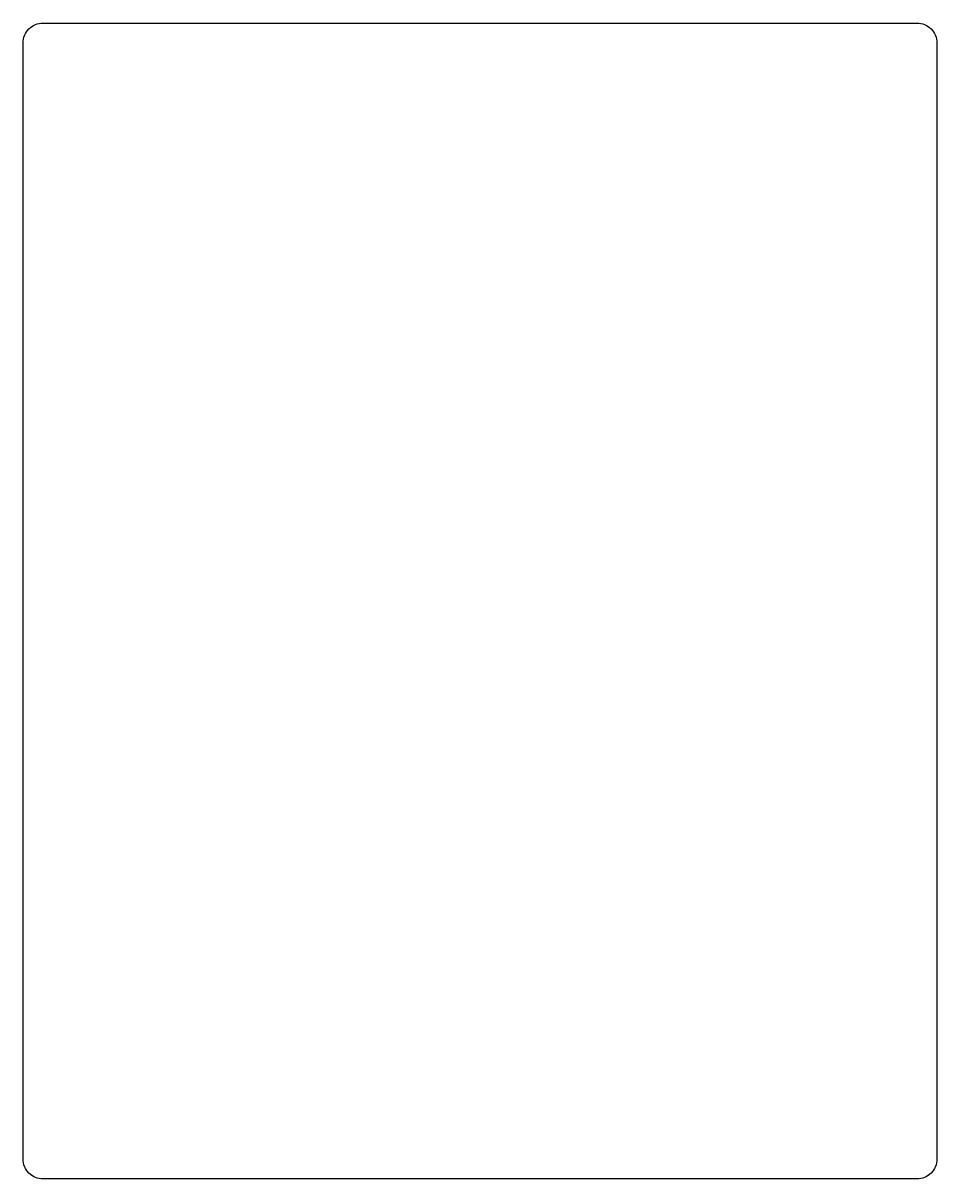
# Model space of a CAD drawing. Header units: millimetres. Extents: x -115 to 115, y -126 to 165.
import ezdxf

# ---------------------------------------------------------------- set-up
doc = ezdxf.new("R2010")
doc.units = ezdxf.units.MM
doc.layers.get('0').update_dxf_attribs({"linetype": 'CONTINUOUS'})

msp = doc.modelspace()

# ---------------------------------------------------------------- linework, layer by layer
msp.add_lwpolyline([(110, 165, -0.414214), (115, 160), (115, -121, -0.414214), (110, -126), (-110, -126, -0.414214), (-115, -121), (-115, 160, -0.414214), (-110, 165)], format="xyb", close=True)

doc.saveas('drawing.dxf')
